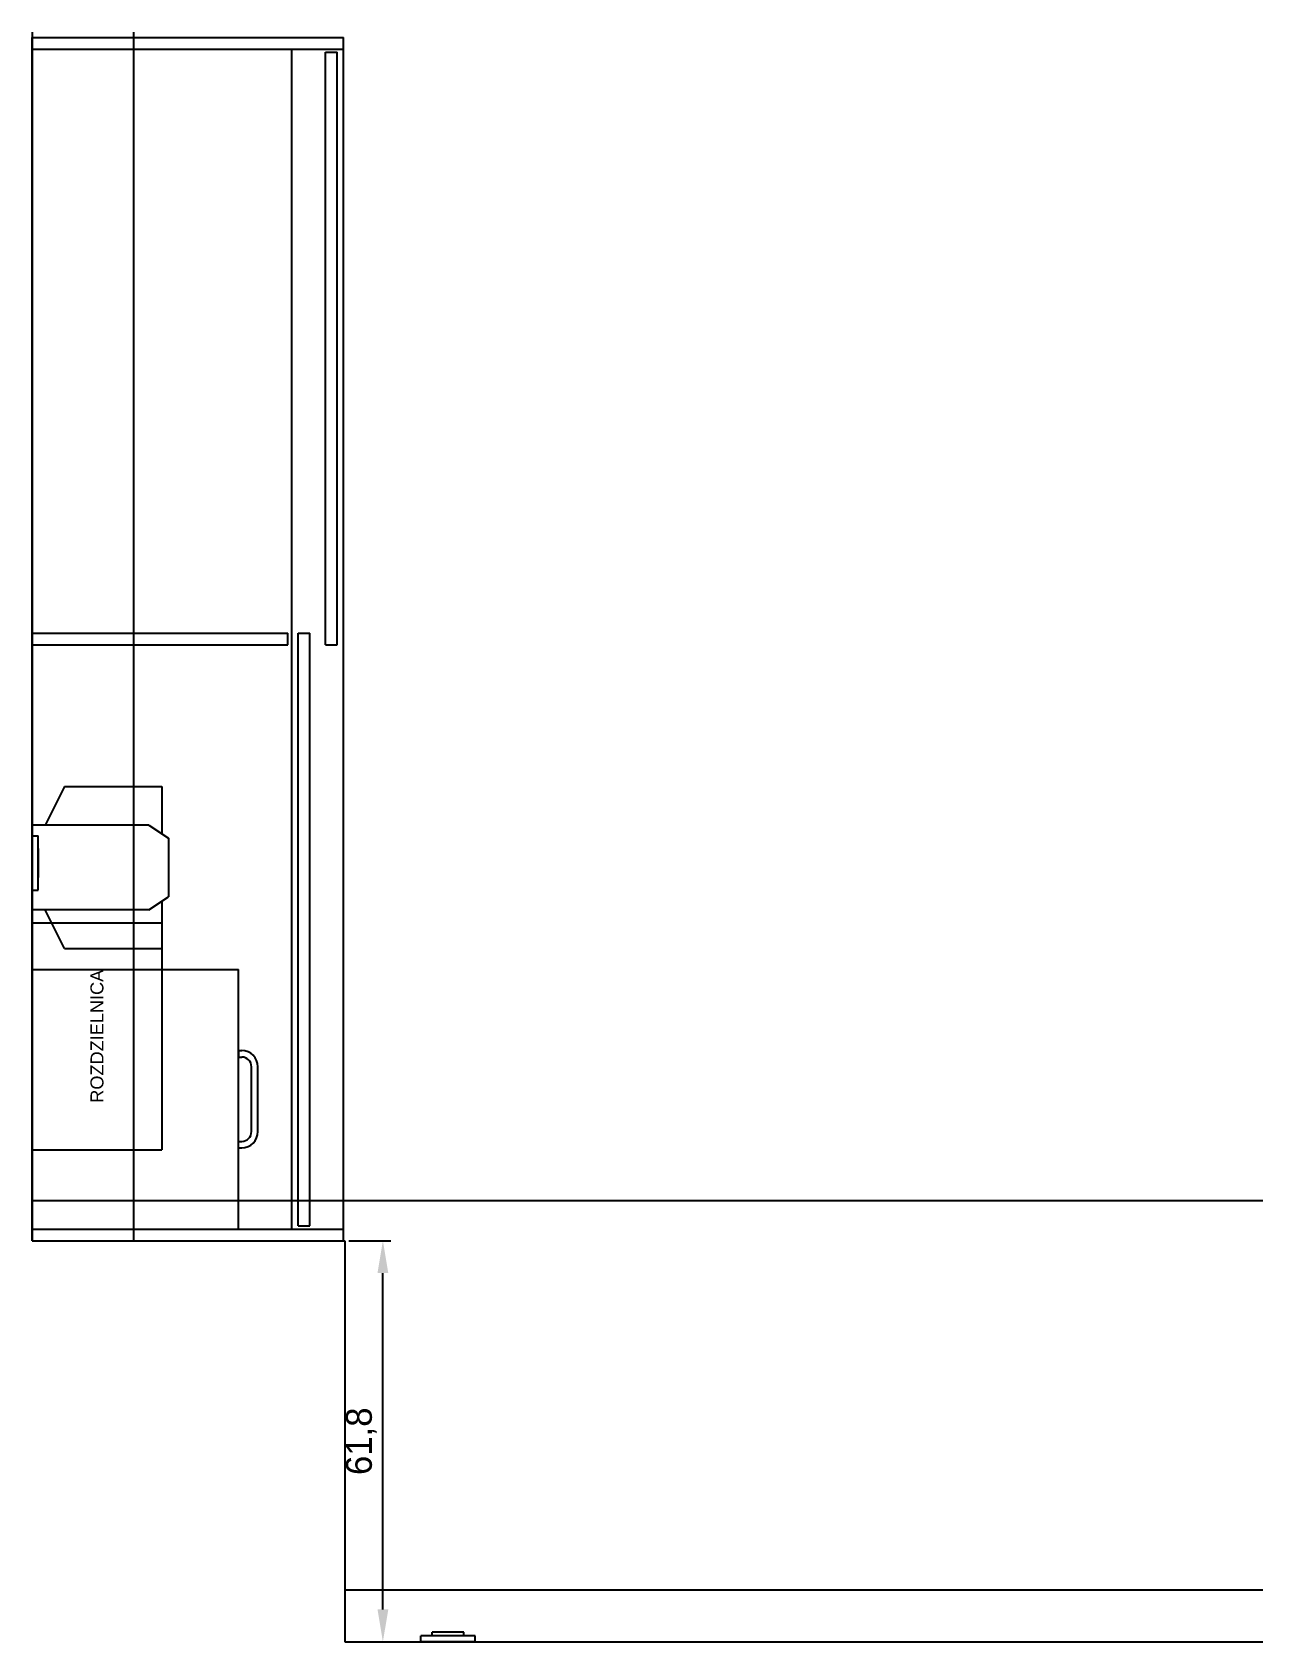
# Model space of a CAD drawing. Header units: millimetres. Extents: x 976 to 9349, y -714 to 2211.
# Drawn here: x 6721.6 to 6911.3, y -7.6 to 240.4 of the extents above; entities that cross this region are included whole.
import ezdxf

# ---------------------------------------------------------------- set-up
doc = ezdxf.new("R2010")
doc.units = ezdxf.units.MM
for name, color, linetype in [('Elektryka - obudowy', 174, 'Continuous'), ('Listwy', 42, 'Continuous'), ('Meble', 42, 'Continuous'), ('Meble wnętrze', 52, 'Continuous'), ('Płytki', 254, 'Continuous'), ('Szkic', 6, 'Continuous'), ('Wbudowane', 175, 'Continuous'), ('Ściany', 7, 'Continuous')]:
    doc.layers.add(name, color=color, linetype=linetype)
doc.dimstyles.new('ISO-25', dxfattribs={"dimtxt": 4, "dimasz": 5, "dimexe": 1.25, "dimexo": 0.625, "dimgap": 1, "dimtad": 1, "dimtxsty": 'Standard', "dimcen": 2.5, "dimadec": 0, "dimazin": 0, "dimtfac": 1, "dimtmove": 0, "dimatfit": 3, "dimfxl": 1, "dimarcsym": 0})

# ---------------------------------------------------------------- blocks, each defined once
blk = doc.blocks.new('Z$W@#6729')
for p, q in [((0, 35), (20, 35)), ((20, 35), (20, 0)), ((0, 0), (20, 0))]:
    blk.add_line(p, q)
blk = doc.blocks.new('Z$W@#6477')
for p, q in [((0, 20), (7.33, 20)), ((0, 5), (0, 20)), ((6, 18), (8, 21)), ((8, 21), (17, 21)), ((19, 18), (17, 21)), ((17.67, 20), (25, 20)), ((25, 5), (25, 20)), ((6, 18), (6, 0)), ((19, 18), (19, 0)), ((0, 5), (6, 2)), ((25, 5), (19, 2)), ((6, 0), (19, 0)), ((10, 0), (15, 0))]:
    blk.add_line(p, q)
blk = doc.blocks.new('Z$W@#19311')
for p, q in [((0, 1), (0, 0.1)), ((0, 1), (8.4, 1)), ((0, 0.1), (8.4, 0.1)), ((1.95, 0.1), (1.95, 0)), ((1.95, 0), (6.45, 0)), ((6.45, 0.1), (6.45, 0)), ((8.4, 1), (8.4, 0.1))]:
    blk.add_line(p, q)
blk = doc.blocks.new('Z$W@#1792')
for p, q in [((0, 1.5), (0, 0.6)), ((0, 1.5), (8.4, 1.5)), ((0, 0.6), (8.4, 0.6)), ((1.75, 0.6), (1.75, 0)), ((1.75, 0), (6.65, 0)), ((6.65, 0.6), (6.65, 0)), ((8.4, 1.5), (8.4, 0.6))]:
    blk.add_line(p, q)
blk = doc.blocks.new('Z$W@#29615')
for p, q in [((0, 48), (0, 0)), ((0, 48), (185.4, 48)), ((1.8, 48), (1.8, 0)), ((91.8, 48), (91.8, 8.6)), ((93.6, 48), (93.6, 8.6)), ((183.6, 48), (183.6, 0)), ((185.4, 48), (185.4, 0)), ((1.8, 8), (183.6, 8)), ((91.8, 8.6), (93.6, 8.6)), ((2.3, 7), (93.6, 7)), ((2.3, 7), (2.3, 5.2)), ((2.3, 5.2), (93.6, 5.2)), ((93.6, 7), (93.6, 5.2)), ((91.8, 2.8), (183.1, 2.8)), ((91.8, 2.8), (91.8, 1)), ((183.1, 2.8), (183.1, 1)), ((0, 0), (185.4, 0)), ((91.8, 1), (183.1, 1))]:
    blk.add_line(p, q)
blk = doc.blocks.new('Z$W@#19032')
for p, q in [((0, 48), (0, 0)), ((0, 48), (185.4, 48)), ((185.4, 48), (185.4, 0)), ((0, 0), (185.4, 0))]:
    blk.add_line(p, q)
blk = doc.blocks.new('Z$W@#18662')
for p, q in [((0, 3), (0, 2.5)), ((0, 3), (1, 3)), ((1, 3), (1, 2.5)), ((15, 3), (14, 3)), ((14, 3), (14, 2.5)), ((15, 3), (15, 2.5)), ((2.5, 1), (12.5, 1)), ((2.5, 0), (12.5, 0))]:
    blk.add_line(p, q)
for centre, radius, start, end in [((2.5, 2.5), 2.5, 180, 270), ((2.5, 2.5), 1.5, 180, 270), ((12.5, 2.5), 1.5, 270, 0), ((12.5, 2.5), 2.5, 270, 0)]:
    blk.add_arc(centre, radius, start, end)
blk = doc.blocks.new('Z$W@#23155')
for p, q in [((0, 34.8), (40, 34.8)), ((0, 34.8), (0, 3)), ((40, 34.8), (40, 3)), ((0, 3), (40, 3)), ((13.5, 3), (26.5, 3))]:
    blk.add_line(p, q)
blk.add_blockref('Z$W@#18662', (12.5, 0))
blk = doc.blocks.new('*D327')
at = {"layer": 'Defpoints', "color": 0}
for p in [(609.7, 103.08), (615.56, 103.08), (609.7, 41.28)]:
    blk.add_point(p, dxfattribs=at)
at = {"layer": 'Szkic', "color": 0, "lineweight": -2}
for p, q in [((610.33, 103.08), (616.81, 103.08)), ((615.56, 46.28), (615.56, 98.08)), ((610.33, 41.28), (616.81, 41.28))]:
    blk.add_line(p, q, dxfattribs=at)
at = {"layer": 'Szkic', "color": 0}
for points in [[(616.4, 98.08), (614.73, 98.08), (615.56, 103.08)], [(614.73, 46.28), (616.4, 46.28), (615.56, 41.28)]]:
    blk.add_solid(points, dxfattribs=at)
at = {"layer": 'Szkic', "color": 0, "insert": (612.23, 72.18), "char_height": 4, "attachment_point": 5, "rotation": 90}
blk.add_mtext('61,8', dxfattribs=at)

msp = doc.modelspace()

# ---------------------------------------------------------------- linework, layer by layer
at = {"layer": 'Listwy'}
for p, q in [((6721.552, 240.357), (6721.552, 55.957)), ((6769.752, 54.157), (6769.752, -7.643)), ((6769.752, -7.643), (6799.752, -7.643))]:
    msp.add_line(p, q, dxfattribs=at)
at = {"layer": 'Płytki'}
for p, q in [((6737.152, 240.357), (6737.152, 54.157)), ((6721.552, 60.357), (6911.252, 60.357)), ((6769.752, 0.357), (6911.252, 0.357)), ((6769.752, -7.643), (6911.252, -7.643))]:
    msp.add_line(p, q, dxfattribs=at)
at = {"layer": 'Ściany'}
for p, q in [((6721.552, 240.357), (6721.552, 54.157)), ((6721.552, 54.157), (6769.752, 54.157)), ((6769.752, 54.157), (6769.752, -7.643)), ((6769.752, -7.643), (6799.752, -7.643))]:
    msp.add_line(p, q, dxfattribs=at)

# ---------------------------------------------------------------- block references
at = {"layer": 'Elektryka - obudowy'}
for name, p, rotation in [('Z$W@#19311', (6722.552, 108.157), 90), ('Z$W@#1792', (6789.852, -6.143), 180)]:
    msp.add_blockref(name, p, dxfattribs=dict(at, rotation=rotation))
at = {"layer": 'Meble', "rotation": 90}
msp.add_blockref('Z$W@#19032', (6769.552, 54.157), dxfattribs=at)
at = {"layer": 'Meble wnętrze'}
for name, p, rotation in [('Z$W@#29615', (6769.552, 54.157), 90), ('Z$W@#6477', (6721.552, 124.157), -90.00000000000001), ('Z$W@#23155', (6756.352, 55.957), 90)]:
    msp.add_blockref(name, p, dxfattribs=dict(at, rotation=rotation))
at = {"layer": 'Wbudowane'}
msp.add_blockref('Z$W@#6729', (6721.552, 68.157), dxfattribs=at)

# ---------------------------------------------------------------- texts
at = {"layer": 'Wbudowane', "insert": (6731.552, 85.657), "char_height": 2, "width": 35, "attachment_point": 5, "rotation": 90}
msp.add_mtext('{\\fArial|b0|i0|c238|p0;ROZDZIELNICA}', dxfattribs=at)

# ---------------------------------------------------------------- dimensions: what is measured, and where the dimension line sits
at = {"layer": 'Szkic'}
dim = msp.add_linear_dim(base=(6775.615, 54.157), p1=(6769.752, -7.643), p2=(6769.752, 54.157), angle=90, dimstyle='ISO-25', dxfattribs=at)
dim.commit()
dim.dimension.update_dxf_attribs({"geometry": '*D327', "text_midpoint": (6772.282, 23.257), "insert": (6160.052, -48.921)})

doc.saveas('drawing.dxf')
